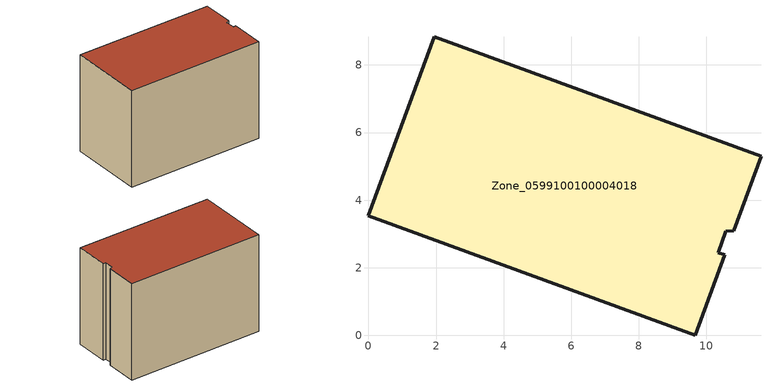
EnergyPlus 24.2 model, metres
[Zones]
Zone_0599100100004018
 floor ground (C_G): 10.81,3.09 10.57,3.08 10.36,2.44 10.55,2.38 9.67,0 0,3.55 1.94,8.84 11.61,5.29 z0
 wall outside (C_F): 10.81,3.09 11.61,5.29 1.94,8.84 0,3.55 9.67,0 10.55,2.38 10.36,2.44 10.57,3.08 10.81,3.09 z0:7.32
 roof outside (C_R): 10.57,3.08 10.81,3.09 11.61,5.29 1.94,8.84 0,3.55 9.67,0 10.55,2.38 10.36,2.44 z7.32
[BUILDING]
Pand.0599100100004018: North Axis=0; Terrain=City; Loads Convergence Tolerance Value=0.04; Temperature Convergence Tolerance Value=0.4; Solar Distribution=FullExterior; Maximum Number of Warmup Days=25; Minimum Number of Warmup Days=1
[Site:Location]
Rotterdam.The.Hague.AP_ZH_NLD Design_Conditions: Latitude=51.96; Longitude=4.45; Time Zone=1; Elevation=-4.5
[SITE:GROUNDTEMPERATURE:BUILDINGSURFACE]
18, 18, 18, 18, 18, 18, 18, 18, 18, 18, 18, 18
[MATERIAL] Thermal Absorptance=0.9; Solar Absorptance=0.7; Visible Absorptance=0.7
Name | Roughness | Thickness | Conductivity | Density | Specific Heat
G.TI.2006-2014 | MediumSmooth | 0.15 | 0.06 | 540 | 1210
F.TI.2006-2014 | Rough | 0.3 | 0.12 | 1920 | 840
R.TI.2006-2014 | MediumRough | 0.2 | 0.08 | 1500 | 1000
[CONSTRUCTION]
C_G: G.TI.2006-2014
C_F: F.TI.2006-2014
C_R: R.TI.2006-2014
[ZONE]
Zone_0599100100004018: Type=1; Multiplier=1; Ceiling Height=Autocalculate; Volume=Autocalculate; Floor Area=autocalculate; Part of Total Floor Area=Yes
[ZONEINFILTRATION:DESIGNFLOWRATE]
Infil_Zone_0599100100004018: Zone or ZoneList or Space or SpaceList=Zone_0599100100004018; Schedule=AlwaysOn; Design Flow Rate Calculation Method=Flow/Area; Flow Rate per Floor Area=0.0015; Constant Term Coefficient=1; Temperature Term Coefficient=0; Velocity Term Coefficient=0; Velocity Squared Term Coefficient=0
[HVACTEMPLATE:ZONE:IDEALLOADSAIRSYSTEM]
Zone_0599100100004018: Maximum Heating Supply Air Temperature=50; Minimum Cooling Supply Air Temperature=13; Maximum Heating Supply Air Humidity Ratio=0.0156; Minimum Cooling Supply Air Humidity Ratio=0.0077; Heating Limit=NoLimit; Cooling Limit=NoLimit; Dehumidification Control Type=ConstantSensibleHeatRatio; Cooling Sensible Heat Ratio=0.7; Dehumidification Setpoint=60; Humidification Control Type=None; Humidification Setpoint=30; Outdoor Air Method=None; Outdoor Air Flow Rate per Person=0.00944; Outdoor Air Flow Rate per Zone Floor Area=0; Outdoor Air Flow Rate per Zone=0; Demand Controlled Ventilation Type=None; Outdoor Air Economizer Type=NoEconomizer; Heat Recovery Type=None; Sensible Heat Recovery Effectiveness=0.7; Latent Heat Recovery Effectiveness=0.65
[ZONECONTROL:THERMOSTAT]
ThermostatControl_Zone_0599100100004018: Zone or ZoneList=Zone_0599100100004018; Control Type Schedule=DualSetpointControlType; Control 1=Thermostat_Zone_0599100100004018; Temperature Difference Between Cutout And Setpoint=0
[THERMOSTATSETPOINT:DUALSETPOINT]
Thermostat_Zone_0599100100004018: Heating Setpoint Temperature Schedule=HeatingSetpoint_Zone_0599100100004018; Cooling Setpoint Temperature Schedule=CoolingSetpoint_Zone_0599100100004018
[SCHEDULE:COMPACT]
HeatingSetpoint_Zone_0599100100004018: Through: 12/31, For: AllDays, Until: 24:00, 21
CoolingSetpoint_Zone_0599100100004018: Through: 12/31, For: AllDays, Until: 24:00, 24
DualSetpointControlType: Through: 12/31, For: AllDays, Until: 24:00, 4
AlwaysOn: Through: 12/31, For: AllDays, Until: 24:00, 1
